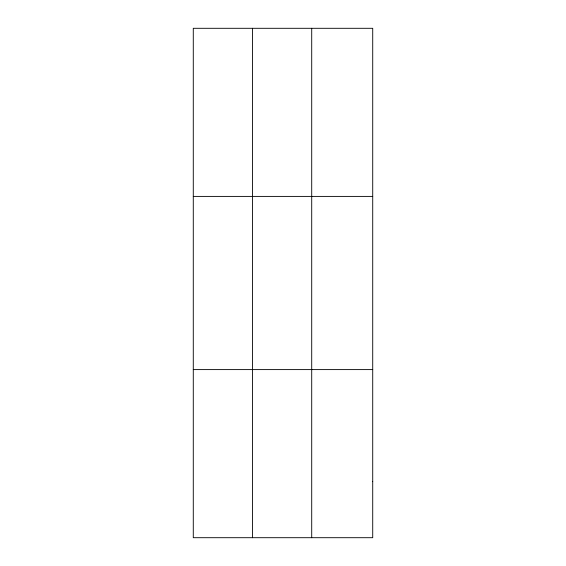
<?xml version="1.0" encoding="UTF-8"?>
<svg xmlns="http://www.w3.org/2000/svg" width="566" height="566" viewBox="0 0 566 566"><rect width="100%" height="100%" fill="white"/><g stroke="black" fill="none" stroke-linecap="round" stroke-linejoin="round"><path stroke-width="0.85" d="M252.5 537.7L252.5 28.3M311.71 537.7L311.71 28.3M193.282 196.402L372.718 196.402M193.282 369.598L372.718 369.598M372.718 481.666L372.718 537.7L193.282 537.7L193.282 28.3L372.718 28.3L372.718 481.666"/></g></svg>
